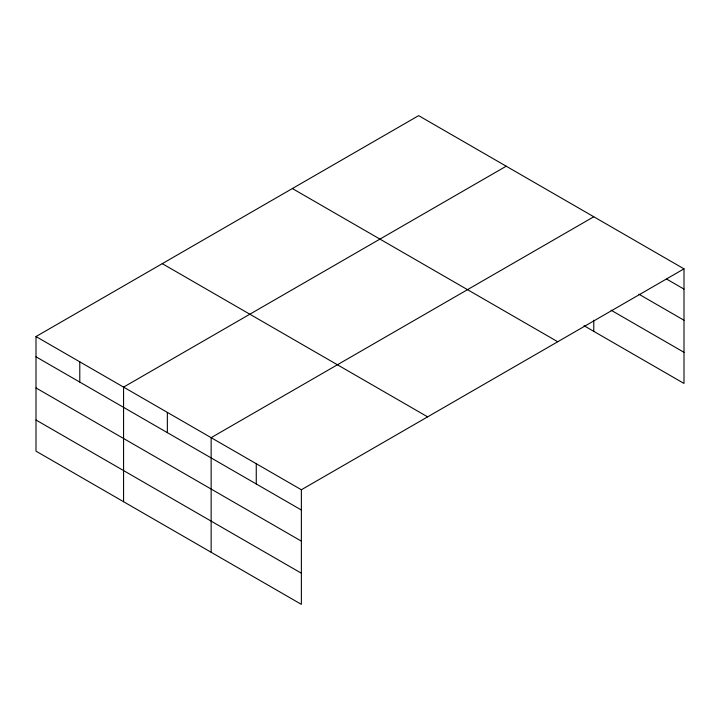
<?xml version="1.0" encoding="UTF-8"?>
<svg xmlns="http://www.w3.org/2000/svg" width="720" height="720" viewBox="0 0 720 720"><rect width="100%" height="100%" fill="white"/><g stroke="black" fill="none" stroke-linecap="round" stroke-linejoin="round"><path stroke-width="1.08" d="M36 336.555L301.365 489.762L301.365 604.359L36 451.152L36 336.555L418.635 115.641L684 268.848L684 383.445L584.046 325.737M506.205 166.203L123.57 387.117L123.57 501.705M593.775 216.765L211.14 437.67L211.14 552.267M301.365 489.762L684 268.848M666.72 279.126L684 289.098M638.892 294.192L684 320.238M611.055 310.194L684 352.314M292.365 188.541L557.73 341.748M162.27 263.655L427.635 416.862M36 356.805L301.365 510.012M36 387.936L301.365 541.143M36 420.012L301.365 573.219M593.775 320.238L593.775 331.353M256.257 463.716L256.257 483.966M167.355 412.398L167.355 432.648M79.785 361.836L79.785 382.086"/></g></svg>
